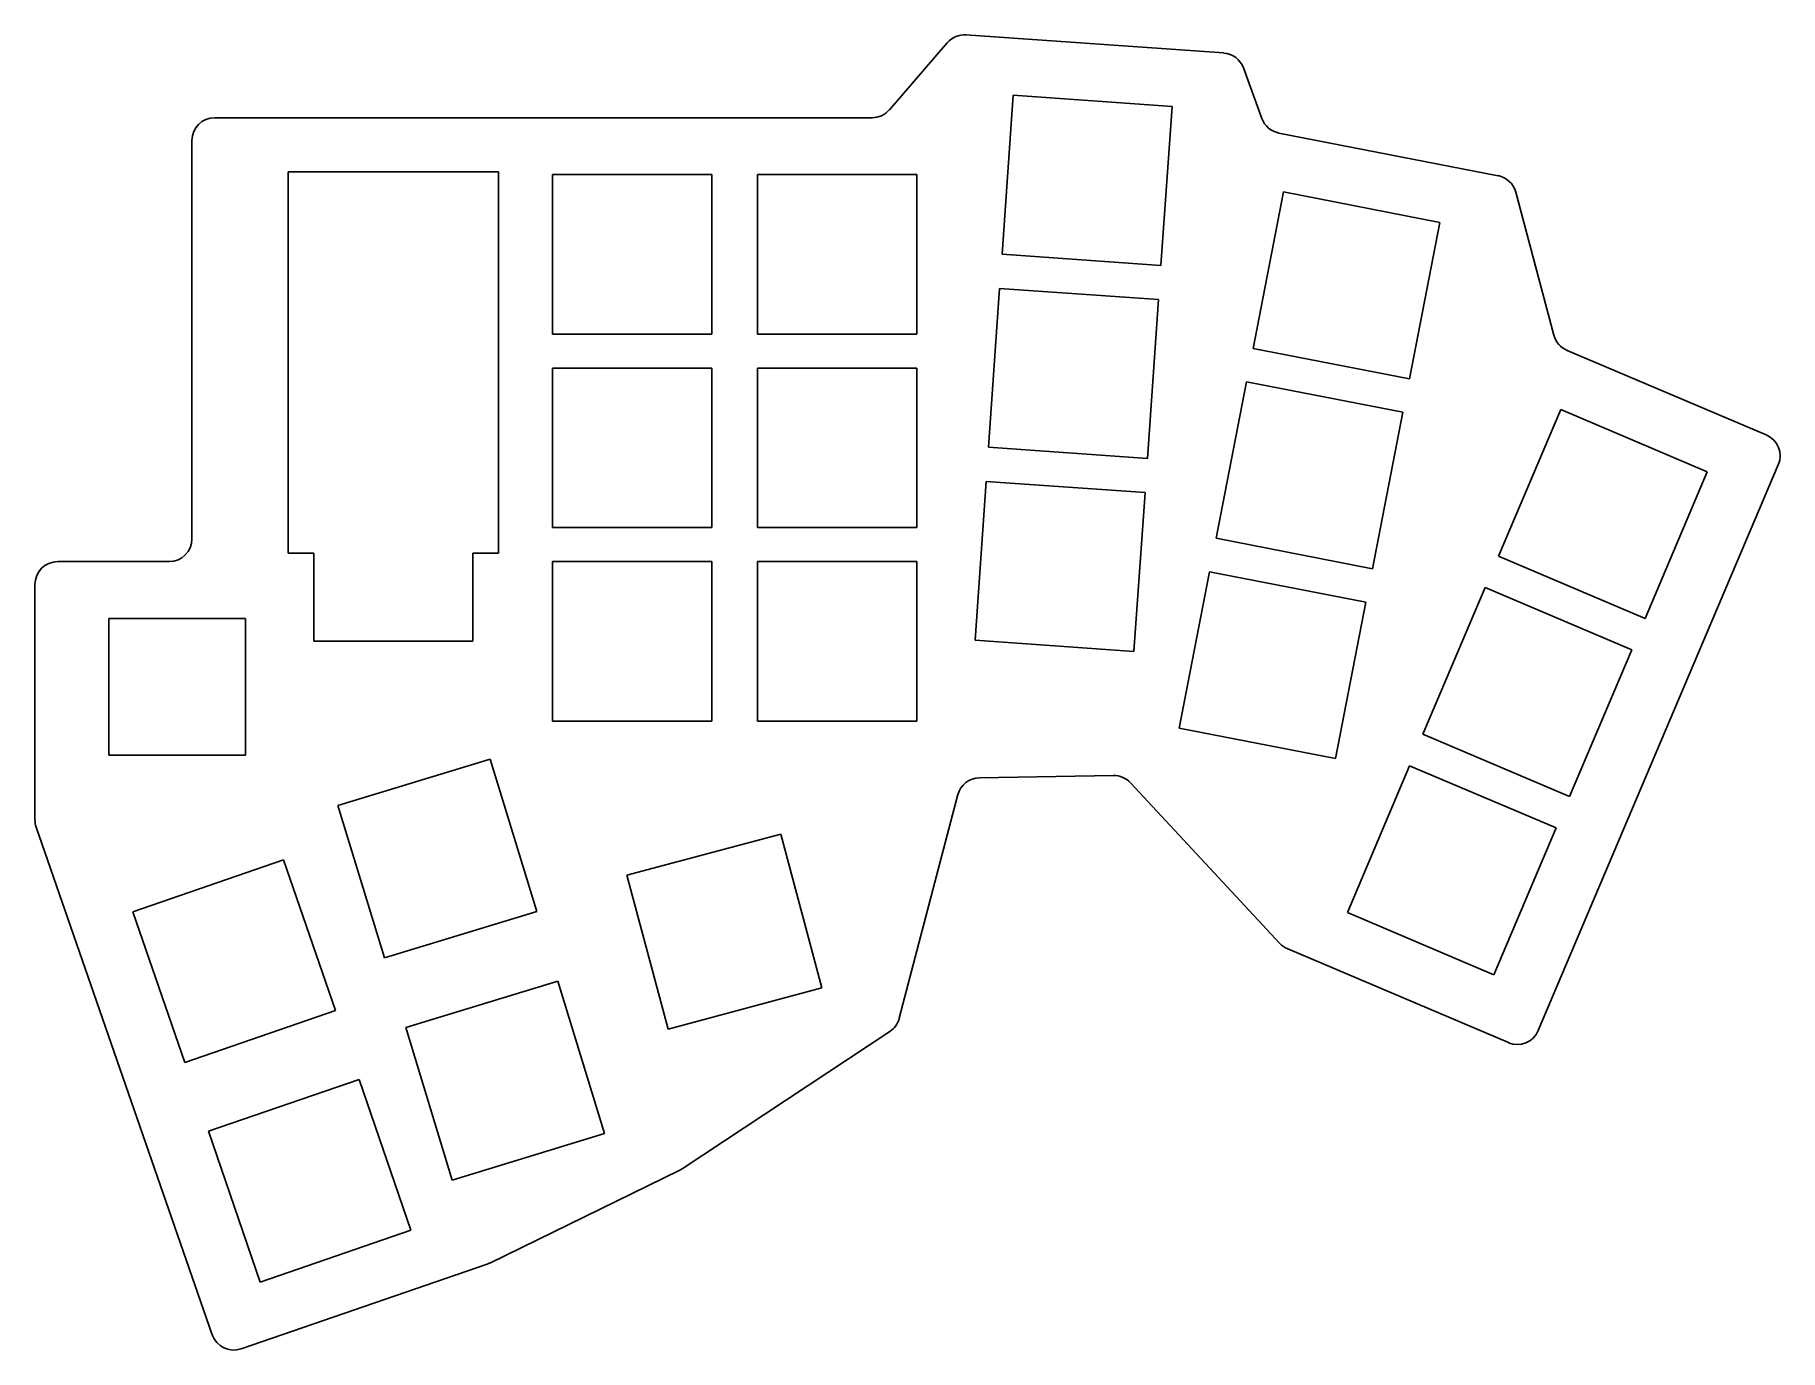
# Model space of a CAD drawing. Header units: millimetres. Extents: x 206 to 359, y -226 to -111.
import ezdxf

# ---------------------------------------------------------------- set-up
doc = ezdxf.new("R2010")
doc.units = ezdxf.units.MM

msp = doc.modelspace()

# ---------------------------------------------------------------- linework, layer by layer
for p, q in [((285.86, -111.41), (280.78, -117.3)), ((310.16, -112.3), (287.51, -110.72)), ((313.52, -118.06), (311.9, -113.61)), ((291.65, -116.02), (290.68, -129.99)), ((305.62, -117), (291.65, -116.02)), ((279.26, -117.99), (221.48, -117.99)), ((304.64, -130.96), (305.62, -117)), ((334.28, -123.08), (315.02, -119.34)), ((219.48, -119.99), (219.48, -154.99)), ((246.43, -122.74), (227.93, -122.74)), ((227.93, -122.74), (227.93, -156.24)), ((246.43, -156.24), (246.43, -122.74)), ((265.18, -122.99), (251.18, -122.99)), ((251.18, -122.99), (251.18, -136.99)), ((265.18, -136.99), (265.18, -122.99)), ((283.18, -122.99), (269.18, -122.99)), ((269.18, -122.99), (269.18, -136.99)), ((283.18, -136.99), (283.18, -122.99)), ((315.41, -124.5), (312.74, -138.25)), ((329.16, -127.18), (315.41, -124.5)), ((339.19, -137.1), (335.83, -124.53)), ((326.48, -140.92), (329.16, -127.18)), ((290.68, -129.99), (304.64, -130.96)), ((290.47, -132.98), (289.49, -146.94)), ((304.43, -133.95), (290.47, -132.98)), ((303.46, -147.92), (304.43, -133.95)), ((251.18, -136.99), (265.18, -136.99)), ((269.18, -136.99), (283.18, -136.99)), ((312.74, -138.25), (326.48, -140.92)), ((357.85, -145.86), (340.34, -138.43)), ((265.18, -139.99), (251.18, -139.99)), ((251.18, -139.99), (251.18, -153.99)), ((265.18, -153.99), (265.18, -139.99)), ((283.18, -139.99), (269.18, -139.99)), ((269.18, -139.99), (269.18, -153.99)), ((283.18, -153.99), (283.18, -139.99)), ((312.17, -141.19), (309.5, -154.94)), ((325.91, -143.86), (312.17, -141.19)), ((323.24, -157.61), (325.91, -143.86)), ((339.79, -143.63), (334.31, -156.51)), ((352.67, -149.1), (339.79, -143.63)), ((289.49, -146.94), (303.46, -147.92)), ((337.81, -198.19), (358.91, -148.48)), ((289.28, -149.94), (288.31, -163.9)), ((303.25, -150.91), (289.28, -149.94)), ((347.2, -161.98), (352.67, -149.1)), ((302.27, -164.88), (303.25, -150.91)), ((251.18, -153.99), (265.18, -153.99)), ((269.18, -153.99), (283.18, -153.99)), ((227.93, -156.24), (230.18, -156.24)), ((230.18, -156.24), (230.18, -163.99)), ((244.18, -156.24), (246.43, -156.24)), ((244.18, -163.99), (244.18, -156.24)), ((309.5, -154.94), (323.24, -157.61)), ((217.48, -156.99), (207.68, -156.99)), ((265.18, -156.99), (251.18, -156.99)), ((251.18, -156.99), (251.18, -170.99)), ((265.18, -170.99), (265.18, -156.99)), ((283.18, -156.99), (269.18, -156.99)), ((269.18, -156.99), (269.18, -170.99)), ((283.18, -170.99), (283.18, -156.99)), ((308.92, -157.88), (306.25, -171.62)), ((322.67, -160.55), (308.92, -157.88)), ((334.31, -156.51), (347.2, -161.98)), ((205.68, -158.99), (205.68, -179.66)), ((333.14, -159.27), (327.67, -172.16)), ((346.03, -164.74), (333.14, -159.27)), ((320, -174.29), (322.67, -160.55)), ((224.18, -161.99), (212.18, -161.99)), ((212.18, -161.99), (212.18, -173.99)), ((224.18, -173.99), (224.18, -161.99)), ((230.18, -163.99), (244.18, -163.99)), ((288.31, -163.9), (302.27, -164.88)), ((340.56, -177.63), (346.03, -164.74)), ((251.18, -170.99), (265.18, -170.99)), ((269.18, -170.99), (283.18, -170.99)), ((306.25, -171.62), (320, -174.29)), ((327.67, -172.16), (340.56, -177.63)), ((212.18, -173.99), (224.18, -173.99)), ((245.69, -174.33), (232.3, -178.42)), ((249.78, -187.72), (245.69, -174.33)), ((288.7, -175.97), (300.48, -175.78)), ((326.5, -174.92), (321.03, -187.81)), ((339.39, -180.39), (326.5, -174.92)), ((281.65, -197.11), (286.79, -177.46)), ((301.98, -176.42), (315.1, -190.54)), ((232.3, -178.42), (236.4, -191.81)), ((205.79, -180.31), (221.27, -224.91)), ((271.23, -180.92), (257.7, -184.54)), ((274.85, -194.44), (271.23, -180.92)), ((333.92, -193.28), (339.39, -180.39)), ((227.53, -183.2), (214.29, -187.76)), ((232.09, -196.43), (227.53, -183.2)), ((257.7, -184.54), (261.33, -198.07)), ((214.29, -187.76), (218.85, -200.99)), ((236.4, -191.81), (249.78, -187.72)), ((321.03, -187.81), (333.92, -193.28)), ((315.79, -191.02), (335.19, -199.25)), ((251.65, -193.84), (238.27, -197.93)), ((255.75, -207.22), (251.65, -193.84)), ((261.33, -198.07), (274.85, -194.44)), ((218.85, -200.99), (232.09, -196.43)), ((238.27, -197.93), (242.36, -211.32)), ((262.58, -210.33), (280.82, -198.27)), ((234.17, -202.49), (220.93, -207.04)), ((238.73, -215.72), (234.17, -202.49)), ((220.93, -207.04), (225.49, -220.28)), ((242.36, -211.32), (255.75, -207.22)), ((245.67, -218.61), (262.35, -210.45)), ((225.49, -220.28), (238.73, -215.72)), ((223.81, -226.15), (245.44, -218.7))]:
    msp.add_line(p, q)
for centre, start, end in [((287.38, -112.71), 86, 139.2099), ((310.02, -114.3), 20.0691, 86), ((221.48, -119.99), 90, 180), ((279.26, -115.99), 270, 319.2099), ((315.4, -117.37), 200.0691, 259), ((333.9, -125.04), 14.9373, 79), ((341.12, -136.59), 194.9373, 247), ((357.07, -147.7), 337, 67), ((217.48, -154.99), 270, 0), ((207.68, -158.99), 90, 180), ((288.73, -177.97), 90.9104, 165.3336), ((300.51, -177.78), 42.9142, 90.9104), ((207.68, -179.66), 180, 199.1369), ((316.57, -189.17), 222.9142, 247), ((279.72, -196.6), 303.4592, 345.3336), ((335.97, -197.41), 247, 337), ((261.47, -208.66), 296.0369, 303.4592), ((244.79, -216.81), 289, 296.0369), ((223.15, -224.26), 199.1369, 289)]:
    msp.add_arc(centre, 2, start, end)

doc.saveas('drawing.dxf')
